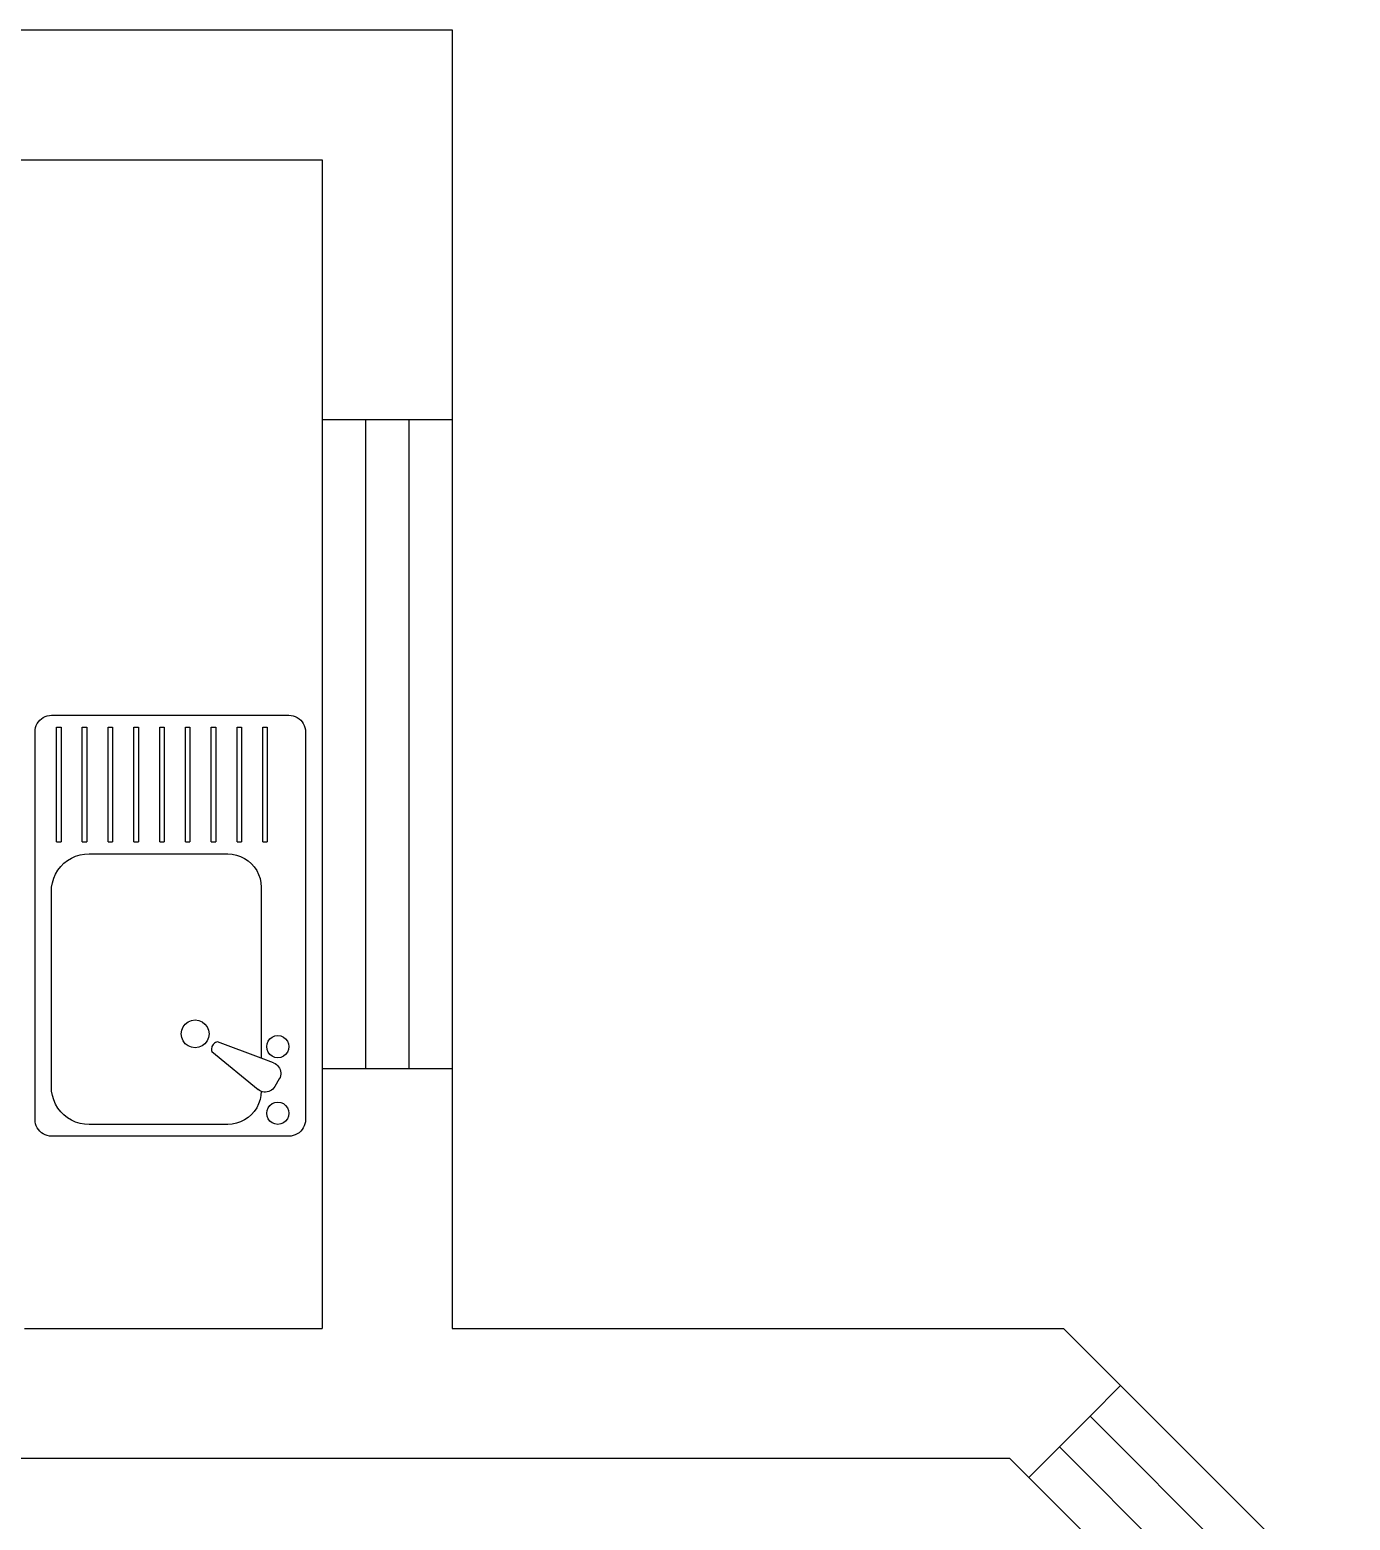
# Model space of a CAD drawing. Header units: centimetres. Extents: x 921 to 2601, y 2858 to 4336.
# Drawn here: x 2316.4 to 2585.4, y 3745.3 to 4048.9 of the extents above; entities that cross this region are included whole.
import ezdxf

# ---------------------------------------------------------------- set-up
doc = ezdxf.new("R2010")
doc.units = ezdxf.units.CM
doc.layers.add('結構', color=7, linetype='Continuous')

msp = doc.modelspace()

# ---------------------------------------------------------------- linework, layer by layer
at = {"layer": '結構'}
for p, q in [((2086.13, 4048.92), (2402.44, 4048.92)), ((2402.44, 4048.92), (2402.44, 3969.55)), ((2097.09, 4022.46), (2375.99, 4022.46)), ((2375.99, 4022.46), (2375.99, 3969.55)), ((2375.99, 3969.55), (2375.99, 3837.28)), ((2375.99, 3969.55), (2384.81, 3969.55)), ((2384.81, 3969.55), (2384.81, 3837.28)), ((2384.81, 3969.55), (2393.63, 3969.55)), ((2393.63, 3969.55), (2393.63, 3837.28)), ((2393.63, 3969.55), (2402.44, 3969.55)), ((2402.44, 3969.55), (2402.44, 3837.28)), ((2317.93, 3907.58), (2318.18, 3907.95)), ((2318.18, 3907.95), (2318.47, 3908.28)), ((2318.47, 3908.28), (2318.8, 3908.57)), ((2318.8, 3908.57), (2319.17, 3908.82)), ((2319.17, 3908.82), (2319.57, 3909.02)), ((2319.57, 3909.02), (2319.99, 3909.16)), ((2319.99, 3909.16), (2320.42, 3909.25)), ((2320.42, 3909.25), (2320.87, 3909.27)), ((2320.87, 3909.27), (2369.21, 3909.27)), ((2369.21, 3909.27), (2369.65, 3909.25)), ((2369.65, 3909.25), (2370.08, 3909.16)), ((2370.08, 3909.16), (2370.5, 3909.02)), ((2370.5, 3909.02), (2370.9, 3908.82)), ((2370.9, 3908.82), (2371.27, 3908.57)), ((2371.27, 3908.57), (2371.6, 3908.28)), ((2371.6, 3908.28), (2371.9, 3907.95)), ((2371.9, 3907.95), (2372.14, 3907.58)), ((2317.48, 3905.88), (2317.51, 3906.33)), ((2317.48, 3826.91), (2317.48, 3905.88)), ((2317.51, 3906.33), (2317.59, 3906.76)), ((2317.59, 3906.76), (2317.73, 3907.18)), ((2317.73, 3907.18), (2317.93, 3907.58)), ((2321.87, 3883.47), (2321.87, 3906.85)), ((2321.87, 3906.85), (2322.79, 3906.85)), ((2322.79, 3906.85), (2322.79, 3883.47)), ((2327.12, 3883.47), (2327.12, 3906.85)), ((2327.12, 3906.85), (2328.04, 3906.85)), ((2328.04, 3906.85), (2328.04, 3883.47)), ((2332.38, 3883.47), (2332.38, 3906.85)), ((2332.38, 3906.85), (2333.29, 3906.85)), ((2333.29, 3906.85), (2333.29, 3883.47)), ((2337.63, 3883.47), (2337.63, 3906.85)), ((2337.63, 3906.85), (2338.54, 3906.85)), ((2338.54, 3906.85), (2338.54, 3883.47)), ((2342.88, 3883.47), (2342.88, 3906.85)), ((2342.88, 3906.85), (2343.79, 3906.85)), ((2343.79, 3906.85), (2343.79, 3883.47)), ((2348.13, 3883.47), (2348.13, 3906.85)), ((2348.13, 3906.85), (2349.04, 3906.85)), ((2349.04, 3906.85), (2349.04, 3883.47)), ((2353.38, 3883.47), (2353.38, 3906.85)), ((2353.38, 3906.85), (2354.3, 3906.85)), ((2354.3, 3906.85), (2354.3, 3883.47)), ((2358.63, 3883.47), (2358.63, 3906.85)), ((2358.63, 3906.85), (2359.55, 3906.85)), ((2359.55, 3906.85), (2359.55, 3883.47)), ((2363.89, 3883.47), (2363.89, 3906.85)), ((2363.89, 3906.85), (2364.8, 3906.85)), ((2364.8, 3906.85), (2364.8, 3883.47)), ((2372.14, 3907.58), (2372.34, 3907.18)), ((2372.34, 3907.18), (2372.48, 3906.76)), ((2372.48, 3906.76), (2372.57, 3906.33)), ((2372.57, 3906.33), (2372.6, 3905.88)), ((2372.6, 3905.88), (2372.6, 3826.91)), ((2321.87, 3883.47), (2322.79, 3883.47)), ((2324.91, 3880.17), (2325.76, 3880.54)), ((2325.76, 3880.54), (2326.65, 3880.82)), ((2326.65, 3880.82), (2327.57, 3880.97)), ((2327.12, 3883.47), (2328.04, 3883.47)), ((2327.57, 3880.97), (2328.51, 3881.02)), ((2328.51, 3881.02), (2356.77, 3881.02)), ((2332.38, 3883.47), (2333.29, 3883.47)), ((2337.63, 3883.47), (2338.54, 3883.47)), ((2342.88, 3883.47), (2343.79, 3883.47)), ((2348.13, 3883.47), (2349.04, 3883.47)), ((2353.38, 3883.47), (2354.3, 3883.47)), ((2356.77, 3881.02), (2357.66, 3880.96)), ((2357.66, 3880.96), (2358.53, 3880.78)), ((2358.53, 3880.78), (2359.37, 3880.5)), ((2358.63, 3883.47), (2359.55, 3883.47)), ((2359.37, 3880.5), (2360.16, 3880.11)), ((2363.89, 3883.47), (2364.8, 3883.47)), ((2321.66, 3876.91), (2322.14, 3877.71)), ((2322.14, 3877.71), (2322.71, 3878.45)), ((2322.71, 3878.45), (2323.37, 3879.11)), ((2323.37, 3879.11), (2324.1, 3879.69)), ((2324.1, 3879.69), (2324.91, 3880.17)), ((2360.16, 3880.11), (2360.9, 3879.61)), ((2360.9, 3879.61), (2361.57, 3879.03)), ((2361.57, 3879.03), (2362.15, 3878.36)), ((2362.15, 3878.36), (2362.65, 3877.62)), ((2362.65, 3877.62), (2363.04, 3876.83)), ((2320.87, 3874.23), (2321.02, 3875.15)), ((2321.02, 3875.15), (2321.29, 3876.05)), ((2321.29, 3876.05), (2321.66, 3876.91)), ((2363.04, 3876.83), (2363.32, 3875.99)), ((2363.32, 3875.99), (2363.5, 3875.12)), ((2363.5, 3875.12), (2363.55, 3874.23)), ((2320.87, 3832.71), (2320.87, 3874.23)), ((2363.55, 3874.23), (2363.55, 3839.39)), ((2348.69, 3846.81), (2349.37, 3847.09)), ((2349.37, 3847.09), (2350.1, 3847.19)), ((2350.1, 3847.19), (2350.83, 3847.09)), ((2350.83, 3847.09), (2351.51, 3846.81)), ((2347.27, 3844.36), (2347.37, 3845.09)), ((2347.37, 3843.63), (2347.27, 3844.36)), ((2347.37, 3845.09), (2347.65, 3845.77)), ((2347.65, 3845.77), (2348.1, 3846.36)), ((2348.1, 3846.36), (2348.69, 3846.81)), ((2351.51, 3846.81), (2352.1, 3846.36)), ((2352.1, 3846.36), (2352.55, 3845.77)), ((2352.55, 3845.77), (2352.83, 3845.09)), ((2352.83, 3845.09), (2352.93, 3844.36)), ((2352.93, 3844.36), (2352.83, 3843.63)), ((2366.36, 3843.94), (2366.95, 3844.02)), ((2366.95, 3844.02), (2367.53, 3843.94)), ((2347.65, 3842.95), (2347.37, 3843.63)), ((2348.1, 3842.36), (2347.65, 3842.95)), ((2348.69, 3841.91), (2348.1, 3842.36)), ((2349.37, 3841.63), (2348.69, 3841.91)), ((2350.1, 3841.53), (2349.37, 3841.63)), ((2350.83, 3841.63), (2350.1, 3841.53)), ((2351.51, 3841.91), (2350.83, 3841.63)), ((2352.1, 3842.36), (2351.51, 3841.91)), ((2352.55, 3842.95), (2352.1, 3842.36)), ((2352.83, 3843.63), (2352.55, 3842.95)), ((2353.47, 3841.62), (2353.43, 3841.41)), ((2353.43, 3841.41), (2353.43, 3841.2)), ((2353.43, 3841.2), (2353.45, 3840.98)), ((2353.45, 3840.98), (2353.5, 3840.78)), ((2353.53, 3841.82), (2353.47, 3841.62)), ((2353.63, 3842.01), (2353.53, 3841.82)), ((2353.75, 3842.19), (2353.63, 3842.01)), ((2353.89, 3842.34), (2353.75, 3842.19)), ((2354.05, 3842.48), (2353.89, 3842.34)), ((2354.23, 3842.59), (2354.05, 3842.48)), ((2354.43, 3842.68), (2354.23, 3842.59)), ((2354.63, 3842.74), (2354.43, 3842.68)), ((2363.55, 3839.39), (2354.63, 3842.74)), ((2364.69, 3841.76), (2364.76, 3842.34)), ((2364.76, 3841.17), (2364.69, 3841.76)), ((2364.76, 3842.34), (2364.99, 3842.89)), ((2364.99, 3840.63), (2364.76, 3841.17)), ((2364.99, 3842.89), (2365.35, 3843.36)), ((2365.35, 3843.36), (2365.82, 3843.71)), ((2365.82, 3843.71), (2366.36, 3843.94)), ((2367.53, 3843.94), (2368.08, 3843.71)), ((2368.08, 3843.71), (2368.54, 3843.36)), ((2368.54, 3843.36), (2368.9, 3842.89)), ((2368.9, 3842.89), (2369.13, 3842.34)), ((2369.13, 3841.17), (2368.9, 3840.63)), ((2369.13, 3842.34), (2369.21, 3841.76)), ((2369.21, 3841.76), (2369.13, 3841.17)), ((2353.5, 3840.78), (2362.94, 3833.01)), ((2366.09, 3838.45), (2363.55, 3839.39)), ((2365.35, 3840.16), (2364.99, 3840.63)), ((2365.82, 3839.8), (2365.35, 3840.16)), ((2366.36, 3839.57), (2365.82, 3839.8)), ((2366.09, 3838.45), (2366.38, 3838.31)), ((2366.95, 3839.5), (2366.36, 3839.57)), ((2366.38, 3838.31), (2366.66, 3838.13)), ((2366.66, 3838.13), (2366.9, 3837.92)), ((2367.53, 3839.57), (2366.95, 3839.5)), ((2368.08, 3839.8), (2367.53, 3839.57)), ((2368.54, 3840.16), (2368.08, 3839.8)), ((2368.9, 3840.63), (2368.54, 3840.16)), ((2367.25, 3835.2), (2366.34, 3833.62)), ((2366.9, 3837.92), (2367.11, 3837.67)), ((2367.11, 3837.67), (2367.29, 3837.39)), ((2367.39, 3835.49), (2367.25, 3835.2)), ((2367.29, 3837.39), (2367.42, 3837.09)), ((2367.49, 3835.8), (2367.39, 3835.49)), ((2367.42, 3837.09), (2367.51, 3836.78)), ((2367.54, 3836.13), (2367.49, 3835.8)), ((2367.51, 3836.78), (2367.55, 3836.45)), ((2367.55, 3836.45), (2367.54, 3836.13)), ((2375.99, 3837.28), (2375.99, 3784.37)), ((2375.99, 3837.28), (2384.81, 3837.28)), ((2384.81, 3837.28), (2393.63, 3837.28)), ((2393.63, 3837.28), (2402.44, 3837.28)), ((2402.44, 3837.28), (2402.44, 3784.37)), ((2321.02, 3831.79), (2320.87, 3832.71)), ((2363.21, 3832.82), (2362.94, 3833.01)), ((2363.5, 3832.67), (2363.21, 3832.82)), ((2363.55, 3832.71), (2363.5, 3831.83)), ((2363.81, 3832.56), (2363.5, 3832.67)), ((2364.13, 3832.5), (2363.81, 3832.56)), ((2364.46, 3832.49), (2364.13, 3832.5)), ((2364.78, 3832.53), (2364.46, 3832.49)), ((2365.1, 3832.61), (2364.78, 3832.53)), ((2365.4, 3832.73), (2365.1, 3832.61)), ((2365.68, 3832.9), (2365.4, 3832.73)), ((2365.94, 3833.11), (2365.68, 3832.9)), ((2366.16, 3833.35), (2365.94, 3833.11)), ((2366.34, 3833.62), (2366.16, 3833.35)), ((2321.29, 3830.9), (2321.02, 3831.79)), ((2321.66, 3830.04), (2321.29, 3830.9)), ((2322.14, 3829.24), (2321.66, 3830.04)), ((2322.71, 3828.5), (2322.14, 3829.24)), ((2362.65, 3829.32), (2362.15, 3828.58)), ((2363.04, 3830.12), (2362.65, 3829.32)), ((2363.32, 3830.96), (2363.04, 3830.12)), ((2363.5, 3831.83), (2363.32, 3830.96)), ((2364.76, 3828.78), (2364.99, 3829.32)), ((2364.99, 3829.32), (2365.35, 3829.79)), ((2365.35, 3829.79), (2365.82, 3830.15)), ((2365.82, 3830.15), (2366.36, 3830.38)), ((2366.36, 3830.38), (2366.95, 3830.45)), ((2366.95, 3830.45), (2367.53, 3830.38)), ((2367.53, 3830.38), (2368.08, 3830.15)), ((2368.08, 3830.15), (2368.54, 3829.79)), ((2368.54, 3829.79), (2368.9, 3829.32)), ((2368.9, 3829.32), (2369.13, 3828.78)), ((2317.51, 3826.47), (2317.48, 3826.91)), ((2317.59, 3826.03), (2317.51, 3826.47)), ((2317.73, 3825.61), (2317.59, 3826.03)), ((2323.37, 3827.84), (2322.71, 3828.5)), ((2324.1, 3827.26), (2323.37, 3827.84)), ((2324.91, 3826.78), (2324.1, 3827.26)), ((2325.76, 3826.4), (2324.91, 3826.78)), ((2326.65, 3826.13), (2325.76, 3826.4)), ((2327.57, 3825.97), (2326.65, 3826.13)), ((2328.51, 3825.93), (2327.57, 3825.97)), ((2356.77, 3825.93), (2328.51, 3825.93)), ((2357.66, 3825.99), (2356.77, 3825.93)), ((2358.53, 3826.16), (2357.66, 3825.99)), ((2359.37, 3826.45), (2358.53, 3826.16)), ((2360.16, 3826.84), (2359.37, 3826.45)), ((2360.9, 3827.33), (2360.16, 3826.84)), ((2361.57, 3827.92), (2360.9, 3827.33)), ((2362.15, 3828.58), (2361.57, 3827.92)), ((2364.69, 3828.19), (2364.76, 3828.78)), ((2364.76, 3827.61), (2364.69, 3828.19)), ((2364.99, 3827.06), (2364.76, 3827.61)), ((2365.35, 3826.59), (2364.99, 3827.06)), ((2365.82, 3826.23), (2365.35, 3826.59)), ((2366.36, 3826.01), (2365.82, 3826.23)), ((2366.95, 3825.93), (2366.36, 3826.01)), ((2367.53, 3826.01), (2366.95, 3825.93)), ((2368.08, 3826.23), (2367.53, 3826.01)), ((2368.54, 3826.59), (2368.08, 3826.23)), ((2368.9, 3827.06), (2368.54, 3826.59)), ((2369.13, 3827.61), (2368.9, 3827.06)), ((2369.13, 3828.78), (2369.21, 3828.19)), ((2369.21, 3828.19), (2369.13, 3827.61)), ((2372.48, 3826.03), (2372.34, 3825.61)), ((2372.57, 3826.47), (2372.48, 3826.03)), ((2372.6, 3826.91), (2372.57, 3826.47)), ((2317.93, 3825.22), (2317.73, 3825.61)), ((2318.18, 3824.85), (2317.93, 3825.22)), ((2318.47, 3824.51), (2318.18, 3824.85)), ((2318.8, 3824.22), (2318.47, 3824.51)), ((2319.17, 3823.97), (2318.8, 3824.22)), ((2319.57, 3823.78), (2319.17, 3823.97)), ((2319.99, 3823.64), (2319.57, 3823.78)), ((2320.42, 3823.55), (2319.99, 3823.64)), ((2320.87, 3823.52), (2320.42, 3823.55)), ((2369.21, 3823.52), (2320.87, 3823.52)), ((2369.65, 3823.55), (2369.21, 3823.52)), ((2370.08, 3823.64), (2369.65, 3823.55)), ((2370.5, 3823.78), (2370.08, 3823.64)), ((2370.9, 3823.97), (2370.5, 3823.78)), ((2371.27, 3824.22), (2370.9, 3823.97)), ((2371.6, 3824.51), (2371.27, 3824.22)), ((2371.9, 3824.85), (2371.6, 3824.51)), ((2372.14, 3825.22), (2371.9, 3824.85)), ((2372.34, 3825.61), (2372.14, 3825.22)), ((2315.37, 3784.37), (2375.99, 3784.37)), ((2402.44, 3784.37), (2526.97, 3784.37)), ((2526.97, 3784.37), (2538.64, 3772.71)), ((2532.4, 3766.47), (2538.64, 3772.71)), ((2538.64, 3772.71), (2585.4, 3725.94)), ((2526.17, 3760.24), (2532.4, 3766.47)), ((2532.4, 3766.47), (2579.17, 3719.71)), ((2519.93, 3754), (2526.17, 3760.24)), ((2526.17, 3760.24), (2572.93, 3713.47)), ((2276.79, 3757.92), (2516.01, 3757.92)), ((2516.01, 3757.92), (2519.93, 3754)), ((2519.93, 3754), (2566.69, 3707.24))]:
    msp.add_line(p, q, dxfattribs=at)

doc.saveas('drawing.dxf')
